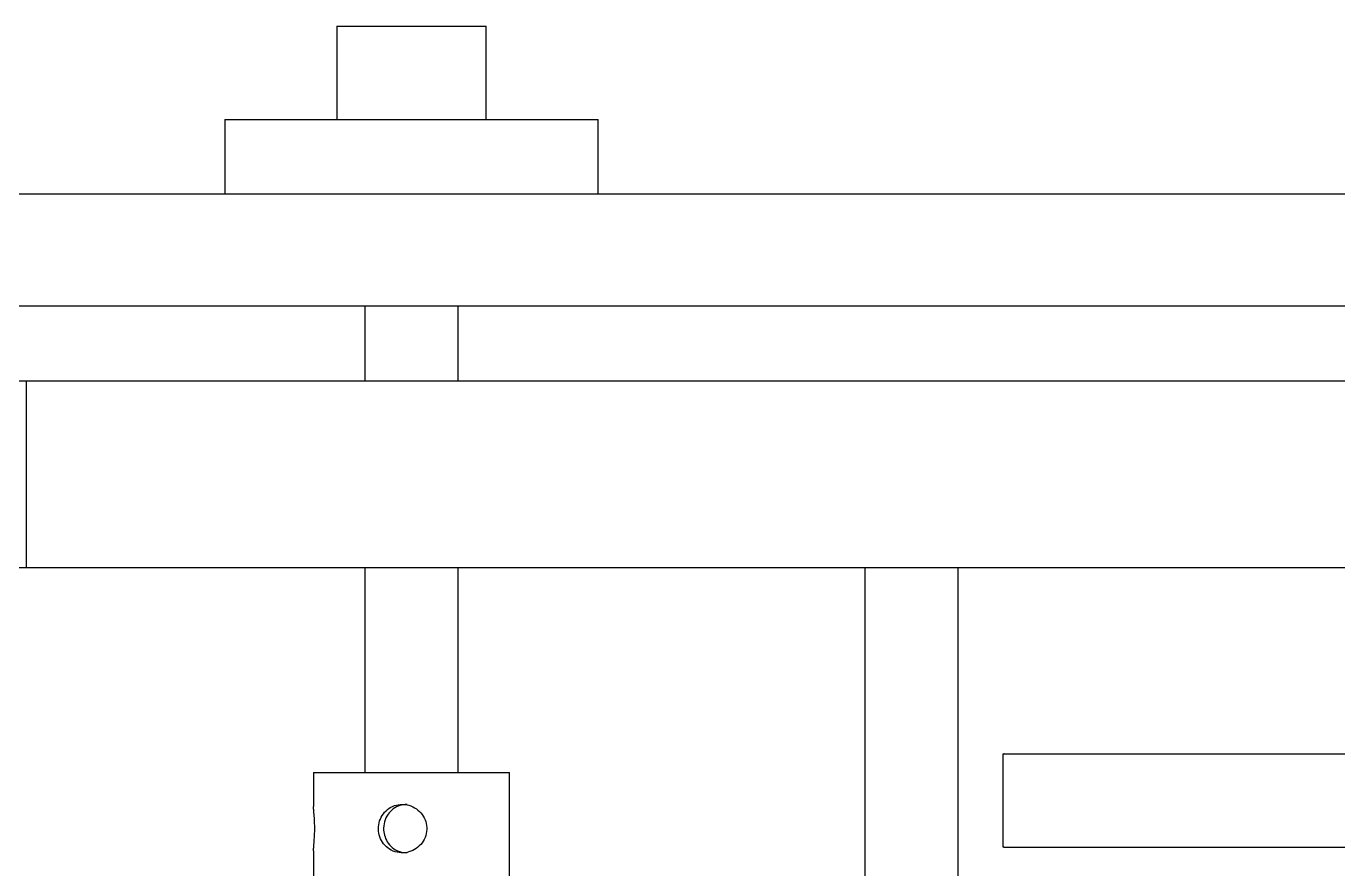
# Model space of a CAD drawing. Header units: millimetres. Extents: x 0 to 420, y 0 to 297.
# Drawn here: x 89.42 to 124.56, y 87.69 to 110.27 of the extents above; entities that cross this region are included whole.
import ezdxf

# ---------------------------------------------------------------- set-up
doc = ezdxf.new("R2010")
doc.units = ezdxf.units.MM

msp = doc.modelspace()

# ---------------------------------------------------------------- linework, layer by layer
at = {"color": 7, "linetype": 'Continuous', "lineweight": 25}
for p, q in [((97.742, 110.27), (97.742, 107.77)), ((97.742, 110.27), (101.742, 110.27)), ((101.742, 107.77), (101.742, 110.27)), ((94.742, 107.77), (94.742, 105.77)), ((94.742, 107.77), (104.742, 107.77)), ((104.742, 105.77), (104.742, 107.77)), ((142.807, 105.77), (56.677, 105.77)), ((142.807, 102.77), (56.677, 102.77)), ((98.492, 102.77), (98.492, 100.77)), ((100.992, 100.77), (100.992, 102.77)), ((84.895, 100.77), (89.421, 100.77)), ((89.421, 100.77), (89.421, 95.77)), ((89.421, 100.77), (141.423, 100.77)), ((84.895, 95.77), (89.421, 95.77)), ((89.421, 95.77), (141.423, 95.77)), ((98.492, 95.77), (98.492, 90.27)), ((100.992, 90.27), (100.992, 95.77)), ((111.885, 95.77), (111.885, 86.77)), ((114.385, 86.77), (114.385, 95.77)), ((115.586, 90.77), (115.586, 88.27)), ((97.117, 90.27), (97.117, 89.363)), ((97.117, 90.27), (102.355, 90.27)), ((102.355, 90.27), (102.367, 90.27)), ((102.367, 87.27), (102.367, 90.27)), ((97.117, 88.178), (97.117, 87.27))]:
    msp.add_line(p, q, dxfattribs=at)
for points, knots in [([(115.623, 90.77), (115.612, 90.77), (115.574, 90.77), (115.852, 90.77), (116.439, 90.77), (117.323, 90.77), (118.405, 90.77), (119.487, 90.77), (120.576, 90.77), (121.641, 90.77), (122.723, 90.77), (123.708, 90.77), (124.564, 90.77), (125.454, 90.77), (126.469, 90.77), (127.667, 90.77), (128.813, 90.77), (129.721, 90.77), (130.49, 90.77), (131.053, 90.77), (131.397, 90.77)], [0, 0, 0, 0, 0.01948, 0.068411, 0.117459, 0.209736, 0.282259, 0.347017, 0.411758, 0.473284, 0.534813, 0.596231, 0.644516, 0.692876, 0.741199, 0.822434, 0.886097, 0.918027, 0.949926, 1, 1, 1, 1]), ([(97.118, 88.178), (97.118, 88.187), (97.116, 88.218), (97.128, 88.34), (97.143, 88.526), (97.151, 88.744), (97.146, 88.962), (97.132, 89.155), (97.118, 89.298), (97.118, 89.344), (97.118, 89.363)], [0, 0, 0, 0, 0.0556, 0.19668, 0.34113, 0.484667, 0.624169, 0.762911, 0.905226, 1, 1, 1, 1]), ([(99.495, 89.42), (99.424, 89.413), (99.281, 89.399), (99.092, 89.291), (98.947, 89.13), (98.862, 88.925), (98.847, 88.705), (98.903, 88.494), (99.022, 88.314), (99.195, 88.181), (99.404, 88.114), (99.624, 88.121), (99.828, 88.198), (99.999, 88.337), (100.116, 88.527), (100.162, 88.744), (100.133, 88.961), (100.036, 89.156), (99.879, 89.31), (99.689, 89.405), (99.555, 89.415), (99.495, 89.42)], [0, 0, 0, 0, 0.052588, 0.105138, 0.158646, 0.212916, 0.266109, 0.31805, 0.370519, 0.424451, 0.478545, 0.531278, 0.583258, 0.636156, 0.690318, 0.744137, 0.796444, 0.848466, 0.901827, 0.956104, 1, 1, 1, 1]), ([(99.624, 89.42), (99.557, 89.414), (99.422, 89.401), (99.244, 89.305), (99.1, 89.156), (99.007, 88.958), (98.985, 88.739), (99.025, 88.54), (99.115, 88.365), (99.263, 88.221), (99.444, 88.13), (99.574, 88.128), (99.625, 88.127)], [0, 0, 0, 0, 0.098139, 0.196037, 0.300242, 0.413247, 0.519111, 0.611097, 0.705295, 0.812553, 0.925462, 1, 1, 1, 1]), ([(115.623, 88.27), (115.612, 88.27), (115.574, 88.27), (115.852, 88.27), (116.439, 88.27), (117.323, 88.27), (118.405, 88.27), (119.487, 88.27), (120.576, 88.27), (121.641, 88.27), (122.723, 88.27), (123.708, 88.27), (124.564, 88.27), (125.454, 88.27), (126.469, 88.27), (127.667, 88.27), (128.813, 88.27), (129.721, 88.27), (130.49, 88.27), (131.053, 88.27), (131.397, 88.27)], [0, 0, 0, 0, 0.01948, 0.068411, 0.117459, 0.209736, 0.282259, 0.347017, 0.411758, 0.473284, 0.534813, 0.596231, 0.644516, 0.692876, 0.741199, 0.822434, 0.886097, 0.918027, 0.949926, 1, 1, 1, 1])]:
    msp.add_open_spline(points, degree=3, knots=knots, dxfattribs=at)

doc.saveas('drawing.dxf')
